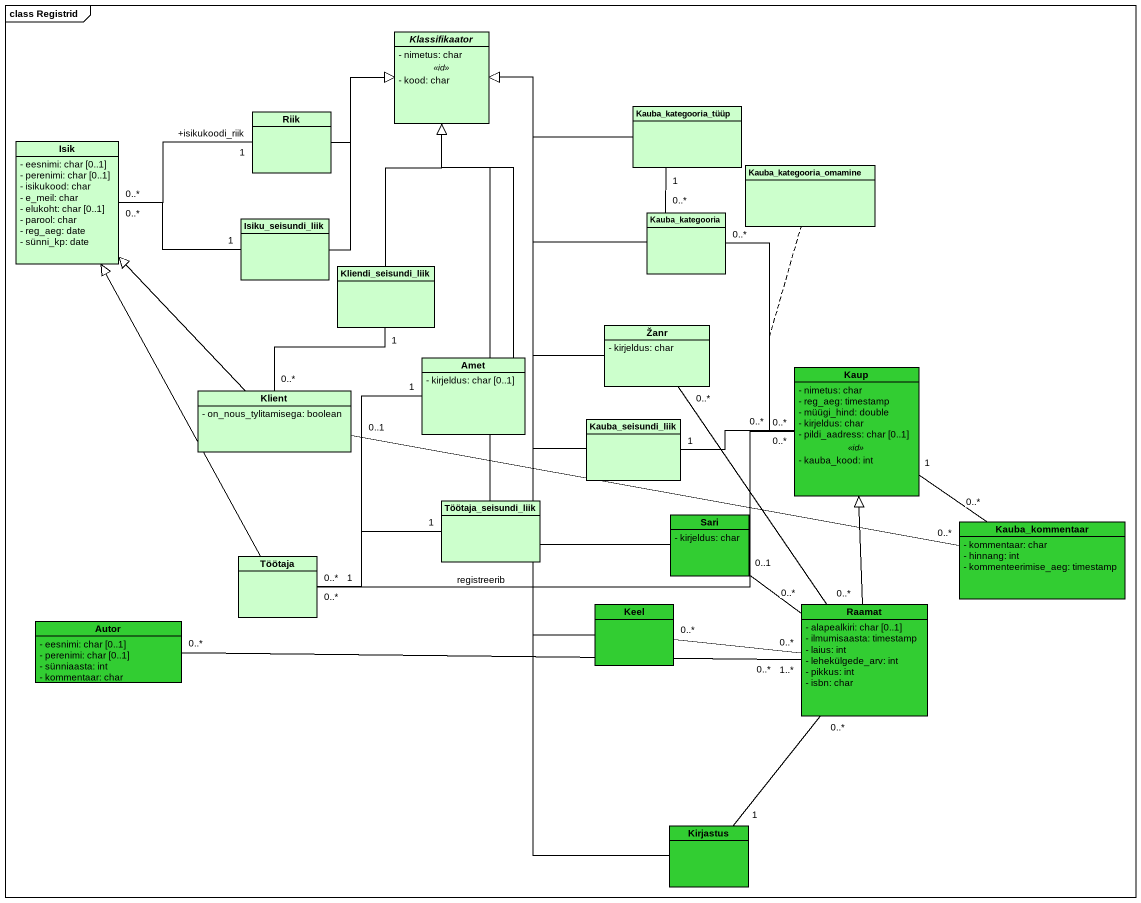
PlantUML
@startuml
mainframe class Registrid
hide circle
hide empty members
skinparam classAttributeIconSize 0
abstract class Klassifikaator #CCFFCC {
  - nimetus: char
  .. <<id>> ..
  - kood: char
}
class Isik #CCFFCC {
  - eesnimi: char [0..1]
  - perenimi: char [0..1]
  - isikukood: char
  - e_meil: char
  - elukoht: char [0..1]
  - parool: char
  - reg_aeg: date
  - sünni_kp: date
}
class Riik #CCFFCC
class Kauba_kategooria_tüüp #CCFFCC
class Kauba_kategooria_omamine #CCFFCC
class Isiku_seisundi_liik #CCFFCC
class Kauba_kategooria #CCFFCC
class Kliendi_seisundi_liik #CCFFCC
class Žanr #CCFFCC {
  - kirjeldus: char
}
class Amet #CCFFCC {
  - kirjeldus: char [0..1]
}
class Kaup #32CD32 {
  - nimetus: char
  - reg_aeg: timestamp
  - müügi_hind: double
  - kirjeldus: char
  - pildi_aadress: char [0..1]
  .. <<id>> ..
  - kauba_kood: int
}
class Klient #CCFFCC {
  - on_nous_tylitamisega: boolean
}
class Kauba_seisundi_liik #CCFFCC
class Töötaja_seisundi_liik #CCFFCC
class Sari #32CD32 {
  - kirjeldus: char
}
class Kauba_kommentaar #32CD32 {
  - kommentaar: char
  - hinnang: int
  - kommenteerimise_aeg: timestamp
}
class Töötaja #CCFFCC
class Keel #32CD32
class Raamat #32CD32 {
  - alapealkiri: char [0..1]
  - ilmumisaasta: timestamp
  - laius: int
  - lehekülgede_arv: int
  - pikkus: int
  - isbn: char
}
class Autor #32CD32 {
  - eesnimi: char [0..1]
  - perenimi: char [0..1]
  - sünniaasta: int
  - kommentaar: char
}
class Kirjastus #32CD32
Riik -right-|> Klassifikaator
Riik "+isikukoodi_riik\n1" -left- "0..*" Isik
Kauba_kategooria_tüüp -left-|> Klassifikaator
Kauba_kategooria_tüüp "1" -- "0..*" Kauba_kategooria
Isiku_seisundi_liik -up-|> Klassifikaator
Isiku_seisundi_liik "1" -left- "0..*" Isik
Kauba_kategooria -up-|> Klassifikaator
Kliendi_seisundi_liik -up-|> Klassifikaator
Kliendi_seisundi_liik "1" -- "0..*" Klient
Žanr -up-|> Klassifikaator
Amet -up-|> Klassifikaator
Amet "1" -- "0..*" Töötaja
Kaup "0..*" -up- "0..*" Kauba_kategooria
(Kaup, Kauba_kategooria) .. Kauba_kategooria_omamine
Kaup "0..*" -left- "1" Kauba_seisundi_liik
Klient -up-|> Isik
Kauba_seisundi_liik -up-|> Klassifikaator
Töötaja_seisundi_liik -up-|> Klassifikaator
Töötaja_seisundi_liik "1" -left- "0..*" Töötaja
Sari -up-|> Klassifikaator
Sari "0..1" -- "0..*" Raamat
Kauba_kommentaar "0..*" -up- "1" Kaup
Kauba_kommentaar "0..*" -left- "0..1" Klient
Töötaja -up-|> Isik
Töötaja "1" -right- "0..*" Kaup : registreerib
Keel -up-|> Klassifikaator
Raamat "0..*" -up- "0..*" Žanr
Raamat -up-|> Kaup
Raamat "0..*" -left- "0..*" Keel
Raamat "1..*" -left- "0..*" Autor
Autor -right- "0..*" Raamat
Kirjastus -up-|> Klassifikaator
Kirjastus "1" -up- "0..*" Raamat
@enduml
